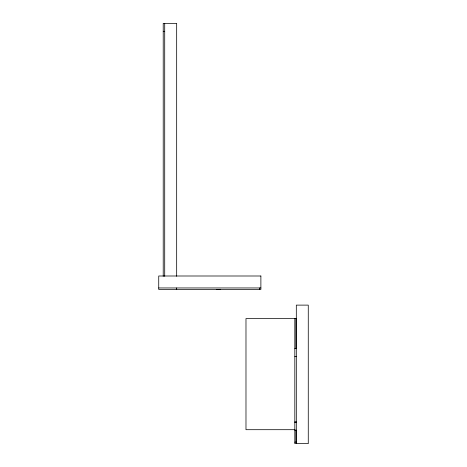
<?xml version="1.0" encoding="UTF-8"?>
<svg xmlns="http://www.w3.org/2000/svg" width="467" height="467" viewBox="0 0 467 467"><rect width="100%" height="100%" fill="white"/><g stroke="black" fill="none" stroke-linecap="round" stroke-linejoin="round"><path stroke-width="0.7" d="M216.303 289.452L220.611 289.312M163.217 31.324L164.711 31.324M158.733 287.958L260.884 287.958M296.312 318.57L245.981 318.57L245.981 429.698L294.852 429.698M294.817 348.47L296.312 348.47M294.817 356.444L296.312 356.444M294.817 421.958L296.312 421.958M294.817 422.221L296.312 422.221M294.817 430.195L296.312 430.195M294.817 442.156L296.312 442.156M296.312 443.65L296.312 305.114L308.267 305.114L308.267 443.65L294.817 443.65L294.817 318.57M295.938 318.57L295.938 348.47M295.938 430.195L295.938 442.156M259.389 287.958L259.389 289.452M176.672 276.295L176.672 23.35L163.217 23.35L163.217 276.341M176.672 287.958L176.672 289.452M164.711 23.35L164.711 276.341M260.884 275.997L158.733 275.997L158.733 289.452L260.884 289.452L260.884 275.997"/></g></svg>
